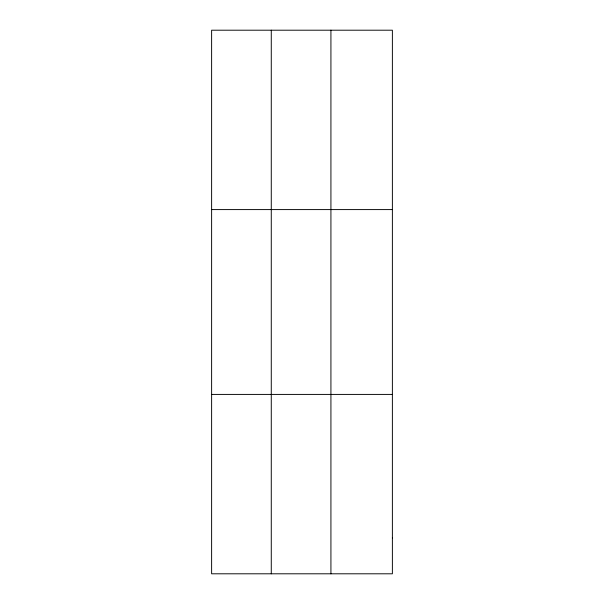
<?xml version="1.0" encoding="UTF-8"?>
<svg xmlns="http://www.w3.org/2000/svg" width="604" height="604" viewBox="0 0 604 604"><rect width="100%" height="100%" fill="white"/><g stroke="black" fill="none" stroke-linecap="round" stroke-linejoin="round"><path stroke-width="0.91" d="M271.272 30.2L271.272 573.8M330.924 30.2L330.924 573.8M211.619 209.588L392.381 209.588M211.619 394.412L392.381 394.412M392.381 537.922L392.381 573.8L211.619 573.8L211.619 30.2L392.381 30.2L392.381 537.922"/></g></svg>
